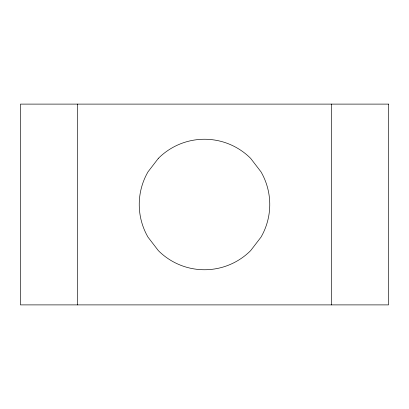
<?xml version="1.0" encoding="UTF-8"?>
<svg xmlns="http://www.w3.org/2000/svg" width="409" height="409" viewBox="0 0 409 409"><rect width="100%" height="100%" fill="white"/><g stroke="black" fill="none" stroke-linecap="round" stroke-linejoin="round"><path stroke-width="0.61" d="M331.663 104.111L331.663 304.889M77.337 104.111L77.337 304.889M158.36 158.36L147.986 171.872A65.256 65.256 0 0 0 147.986 237.128L158.36 250.64A65.256 65.256 0 0 0 250.64 250.64L261.014 237.128A65.256 65.256 0 0 0 261.014 171.872L250.64 158.36A65.256 65.256 0 0 0 158.36 158.36M388.55 104.111L20.45 104.111L20.45 304.889L388.55 304.889L388.55 104.111"/></g></svg>
